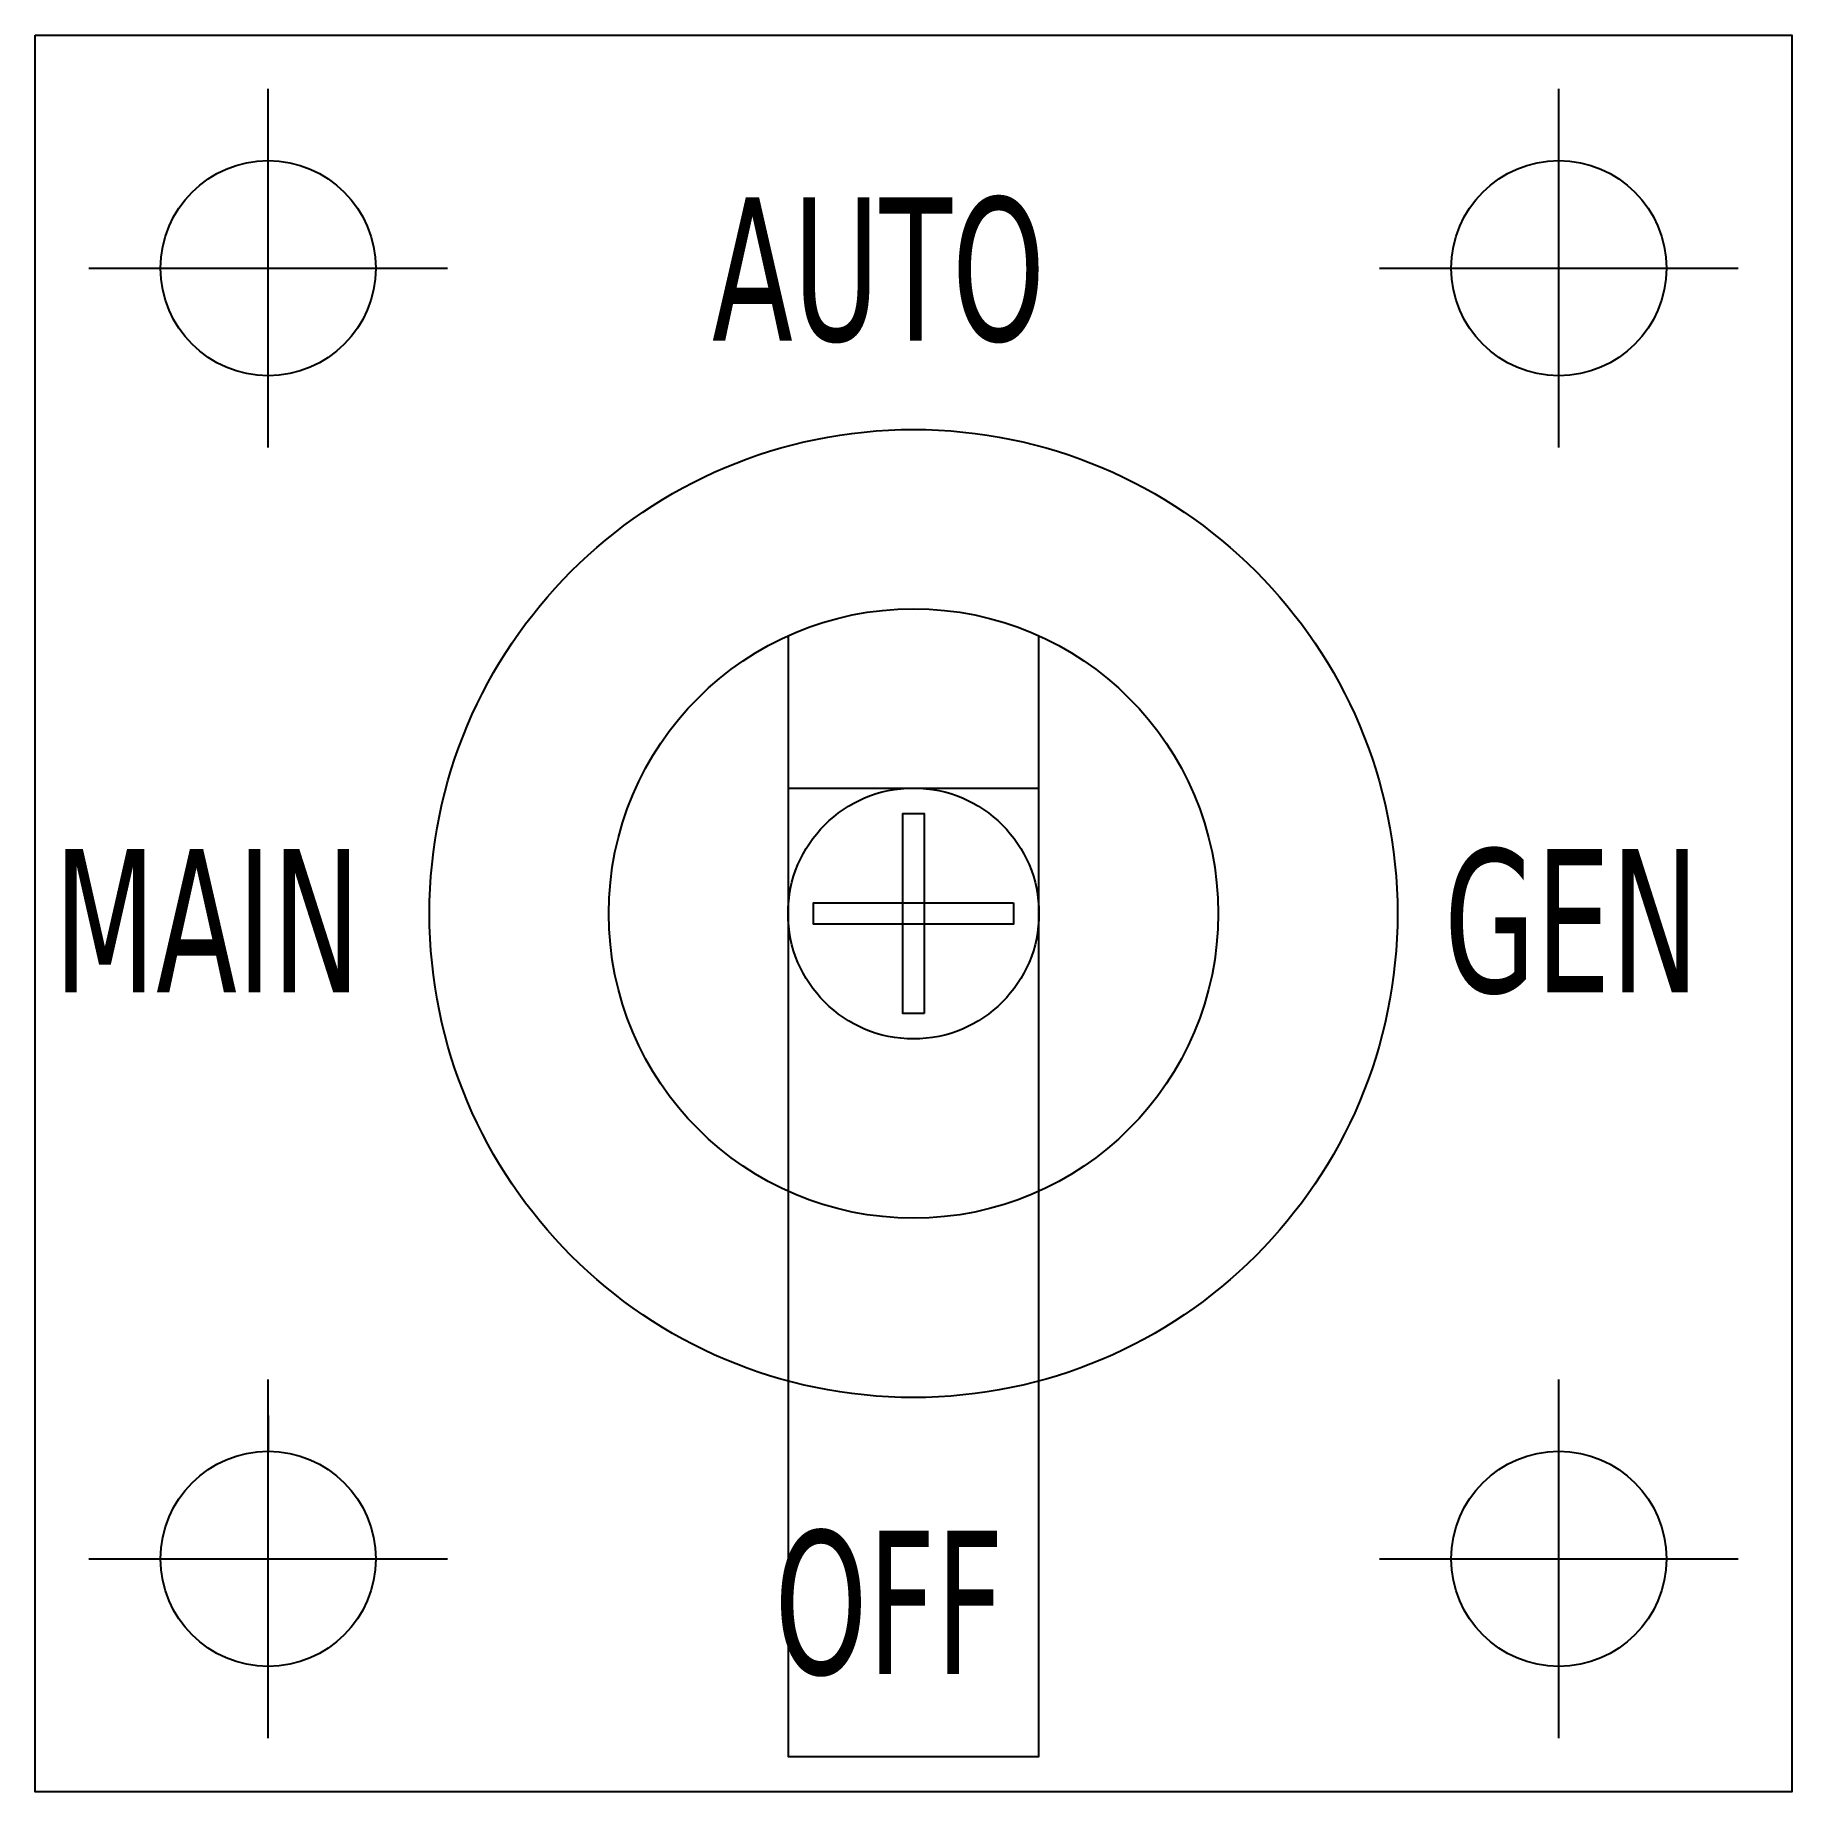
# Model space of a CAD drawing. Header units: inches. Extents: x 0 to 49, y 0 to 49.
import ezdxf

# ---------------------------------------------------------------- set-up
doc = ezdxf.new("R2010")
doc.units = ezdxf.units.IN
doc.layers.add('THIET BI', color=2, linetype='Continuous')
doc.styles.add('2', font='tahoma.ttf', dxfattribs={"height": 10})

# ---------------------------------------------------------------- blocks, each defined once
blk = doc.blocks.new('SW ATS')
at = {"layer": 'THIET BI', "color": 3, "linetype": 'Continuous', "ltscale": 0.5}
for p, q in [((56570.424, -4523.507), (56570.424, -4513.507)), ((56606.424, -4523.507), (56606.424, -4513.507)), ((56565.424, -4518.507), (56575.424, -4518.507)), ((56601.424, -4518.507), (56611.424, -4518.507)), ((56570.424, -4559.507), (56570.424, -4549.507)), ((56606.424, -4559.507), (56606.424, -4549.507)), ((56565.424, -4554.507), (56575.424, -4554.507)), ((56601.424, -4554.507), (56611.424, -4554.507))]:
    blk.add_line(p, q, dxfattribs=at)
at = {"layer": 'THIET BI', "color": 7, "linetype": 'Continuous', "ltscale": 0.5}
for p, q in [((56584.924, -4533.007), (56591.924, -4533.007)), ((56570.424, -4550.507), (56570.424, -4551.497))]:
    blk.add_line(p, q, dxfattribs=at)
for points in [[(56563.924, -4512.007), (56612.924, -4512.007), (56612.924, -4561.007), (56563.924, -4561.007)], [(56588.719, -4539.298), (56588.129, -4539.298), (56588.129, -4533.715), (56588.719, -4533.715)], [(56591.216, -4536.212), (56591.216, -4536.802), (56585.633, -4536.802), (56585.633, -4536.212)]]:
    blk.add_lwpolyline(points, close=True, dxfattribs=at)
blk.add_lwpolyline([(56584.924, -4528.761), (56584.924, -4560.018), (56591.924, -4560.018), (56591.924, -4528.761)], dxfattribs=at)
at = {"layer": 'THIET BI', "color": 6, "linetype": 'Continuous', "ltscale": 0.5}
for centre in [(56570.424, -4518.507), (56606.424, -4518.507), (56570.424, -4554.507), (56606.424, -4554.507)]:
    blk.add_circle(centre, 3, dxfattribs=at)
at = {"layer": 'THIET BI', "color": 7, "linetype": 'Continuous', "ltscale": 0.5}
for radius in [13.5, 8.5, 3.5]:
    blk.add_circle((56588.424, -4536.507), radius, dxfattribs=at)
at = {"layer": 'THIET BI', "color": 7, "linetype": 'Continuous', "ltscale": 0.5, "style": '2', "width": 0.7}
for s, p in [('AUTO', (56582.802, -4520.529)), ('MAIN', (56564.446, -4538.705)), ('GEN', (56603.221, -4538.705)), ('OFF', (56584.543, -4557.72))]:
    blk.add_text(s, height=4, dxfattribs=at).set_placement(p)

msp = doc.modelspace()

# ---------------------------------------------------------------- block references
msp.add_blockref('SW ATS', (-56563.924, 4561.007))

doc.saveas('drawing.dxf')
